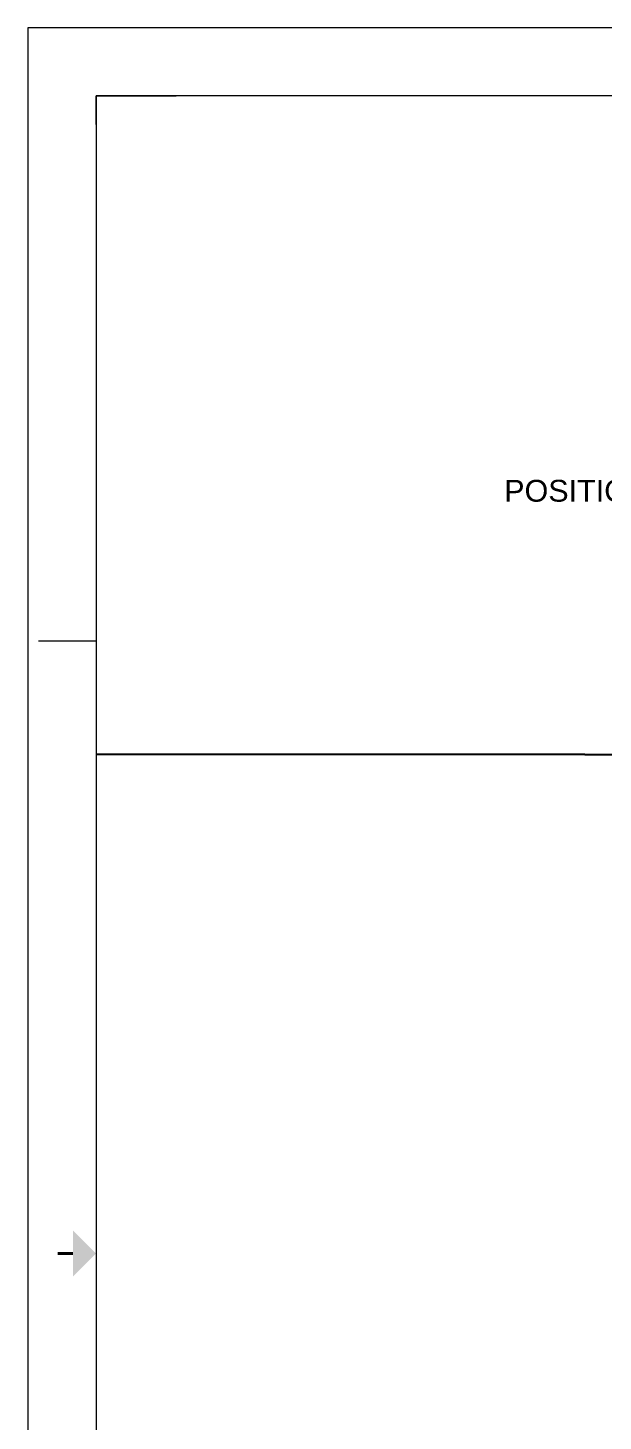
# Model space of a CAD drawing. Header units: inches. Extents: x -48 to 250, y -21 to 207.
# Drawn here: x -48.4 to 4.9, y 77.6 to 206.8 of the extents above; entities that cross this region are included whole.
import ezdxf
from ezdxf.enums import TextEntityAlignment as Align

# ---------------------------------------------------------------- set-up
doc = ezdxf.new("R2010")
doc.units = ezdxf.units.IN
doc.header["$MEASUREMENT"] = 0
doc.layers.add('Title Block', color=7, linetype='Continuous')
doc.layers.add('TXT', color=7, linetype='Continuous', lineweight=5)
doc.styles.add('ACANSTS', font='romans.shx', dxfattribs={"height": 1})
doc.styles.add('Roman', font='romans')
doc.styles.get("Standard").update_dxf_attribs({"font": 'arial.ttf'})

# ---------------------------------------------------------------- blocks, each defined once
blk = doc.blocks.new('LONE STAR BLOWER TITLE BLOCK (SIZE A)')
at = {"layer": 'Title Block', "lineweight": 15}
for p, q in [((23.625, 18), (0, 18)), ((0, 18), (0, 0)), ((23.125, 17.5), (0.5, 17.5)), ((23.125, 17.5), (0.5, 17.5)), ((0.5, 17.5), (0.5, 0.5)), ((0.5, 17.291), (0.5, 17.5)), ((0.5, 17.5), (1.089, 17.5)), ((0.5, 17.291), (0.5, 14.218)), ((0.078, 13.5), (0.5, 13.5))]:
    blk.add_line(p, q, dxfattribs=at)
at = {"layer": 'Title Block', "lineweight": 15, "const_width": 0.0225}
blk.add_lwpolyline([(0.219, 9), (0.331, 9)], dxfattribs=at)
at = {"layer": 'Title Block', "lineweight": 15}
blk.add_solid([(0.331, 8.831), (0.331, 9.169), (0.5, 9)], dxfattribs=at)
at = {"layer": 'Title Block', "lineweight": 15, "style": 'ACANSTS'}
for tag, p, height in [('DRAWN_BY', (14.369, 2.285), 0.135), ('DRAWN_DATE', (15.515, 2.294), 0.135), ('DRAWING_SUBTITLE', (17.513, 1.977), 0.203), ('CHECKED_BY', (14.391, 1.94), 0.135), ('CHECK_DATE', (15.496, 1.94), 0.135), ('ENGINEER', (14.385, 1.608), 0.135), ('DRAWING_SUBTITLE', (17.511, 1.549), 0.203), ('ENG_DATE', (15.487, 1.603), 0.135), ('MANUFACTURING', (14.381, 1.271), 0.135), ('MFG_DATE', (15.488, 1.27), 0.135), ('CONTROL', (14.381, 0.933), 0.135), ('CONTROL_DATE', (15.488, 0.932), 0.135), ('CAGE_CODE', (17.727, 0.916), 0.135), ('MODEL_FILE_NAME', (8.295, 0.611), 0.135), ('APPROVED_BY', (14.37, 0.568), 0.135), ('APPROVAL_DATE', (15.48, 0.562), 0.135)]:
    blk.add_attdef(tag, p, '', height=height, dxfattribs=at)
at = {"layer": 'Title Block', "lineweight": 15, "style": 'Roman', "flags": 8}
for tag, height, p in [('DWG_NUMBER', 0.281, (18.91, 1.147)), ('SCALE', 0.135, (17.903, 0.704)), ('SHEETNUMBER', 0.135, (21.256, 0.704)), ('TOTA_SHEETS', 0.135, (21.894, 0.702))]:
    blk.add_attdef(tag, text='', height=height, dxfattribs=at).set_placement(p, align=Align.TOP_LEFT)
at = {"layer": 'Title Block', "lineweight": 15, "style": 'ACANSTS'}
blk.add_attdef('REVISION', text='', height=0.135, dxfattribs=at).set_placement((22.849, 0.893), align=Align.CENTER)

msp = doc.modelspace()

# ---------------------------------------------------------------- linework, layer by layer
for q in [(-42.079, 139.381), (220.355, 139.381)]:
    msp.add_line((3.208, 139.381), q)

# ---------------------------------------------------------------- block references
at = {"xscale": 12.62788581092365, "yscale": 12.62788581092365, "zscale": 12.62788581092365}
msp.add_blockref('LONE STAR BLOWER TITLE BLOCK (SIZE A)', (-48.393, -20.549), dxfattribs=at)

# ---------------------------------------------------------------- texts
at = {"layer": 'TXT', "lineweight": 5}
msp.add_text('POSITION #2', height=2.025, dxfattribs=at).set_placement((4.455, 162.817), align=Align.CENTER)

doc.saveas('drawing.dxf')
